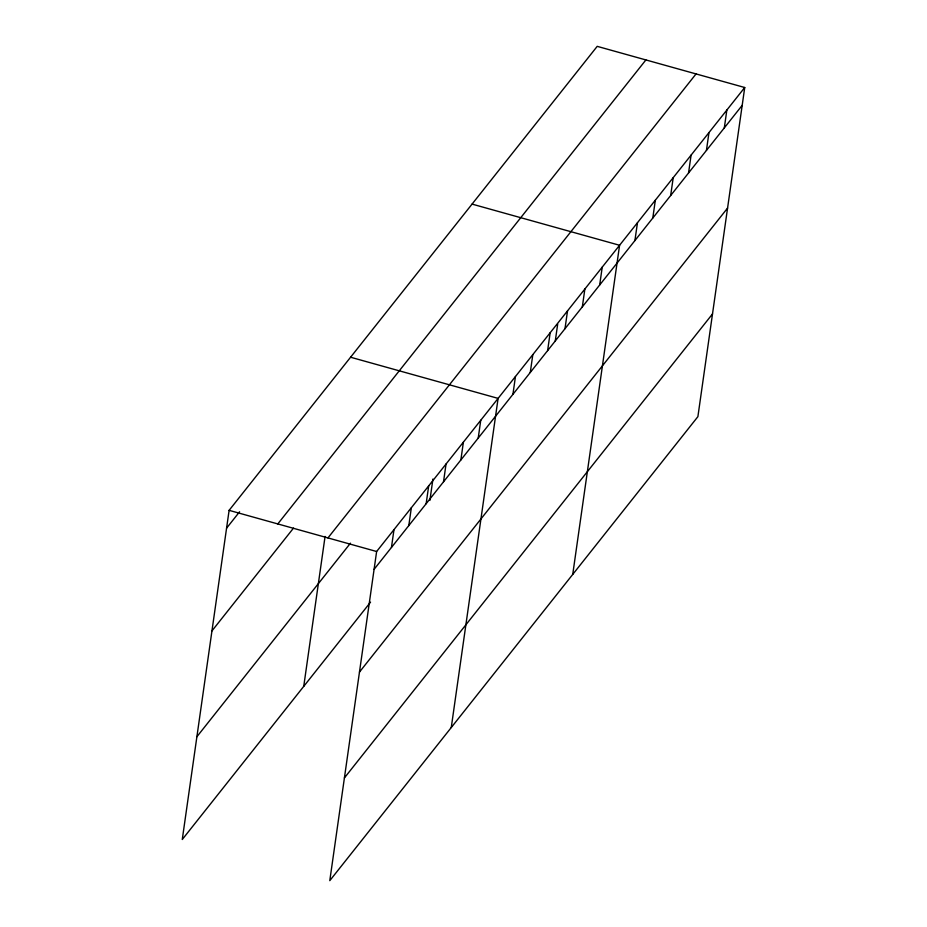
<?xml version="1.0" encoding="UTF-8"?>
<svg xmlns="http://www.w3.org/2000/svg" width="927" height="927" viewBox="0 0 927 927"><rect width="100%" height="100%" fill="white"/><g stroke="black" fill="none" stroke-linecap="round" stroke-linejoin="round"><path stroke-width="1.39" d="M744.729 87.509L376.629 551.507L329.792 880.65L697.892 416.652L744.729 87.509L597.208 46.35L229.108 510.348L182.271 839.491L370.545 602.156M303.743 686.374L325.076 536.443M391.449 547.463L393.987 529.63M408.795 525.597L411.345 507.753M426.153 503.72L428.691 485.887M429.885 500.441L432.932 479.039M443.512 481.843L446.049 464.01M460.858 459.977L463.396 442.133M478.216 438.1L480.754 420.255M451.264 727.533L498.1 398.39L350.58 357.231M512.921 394.346L515.458 376.513M530.279 372.48L532.816 354.635M547.625 350.603L550.163 332.77M555.238 341.252L557.683 324.126M564.983 328.726L567.521 310.893M582.33 306.86L584.867 289.015M599.688 284.983L602.226 267.138M572.735 574.416L619.584 245.273L472.063 204.102M634.914 240.568L637.463 222.735M652.793 218.03L655.343 200.197M670.673 195.493L673.222 177.66M688.552 172.955L691.09 155.122M706.432 150.417L708.97 132.584M724.311 127.891L726.849 110.046M226.57 528.181L239.583 511.774M277.799 523.929L645.899 59.931M211.947 630.916L293.511 528.1M327.949 537.927L696.05 73.928M196.883 736.756L350.464 543.176M374.091 569.34L742.191 105.354M359.467 672.075L727.579 208.077M344.404 777.915L712.515 313.929M229.108 510.348L376.629 551.507"/></g></svg>
